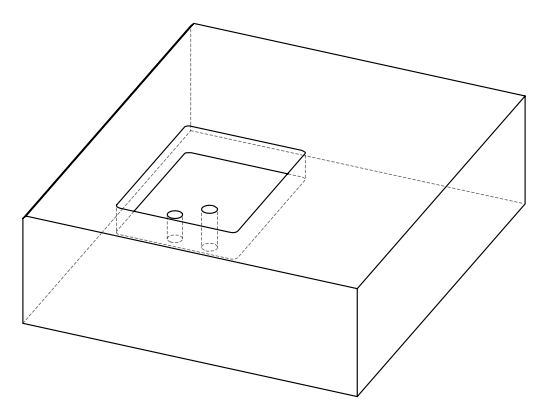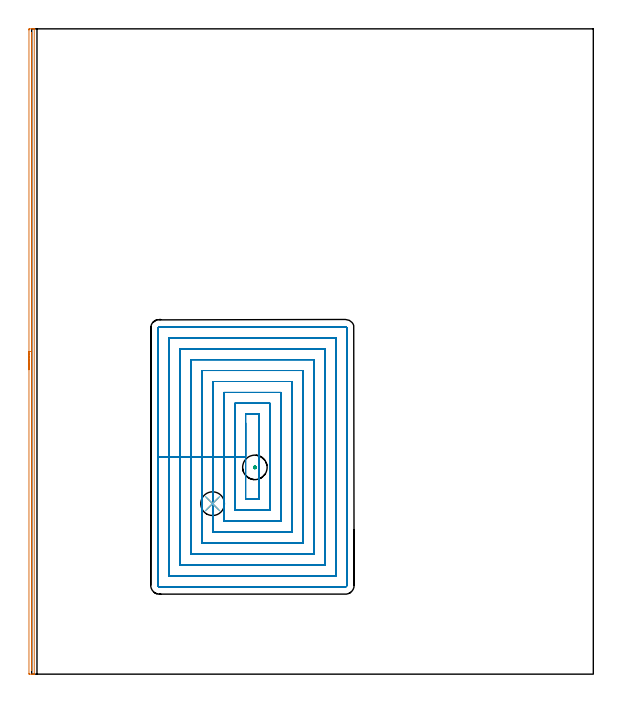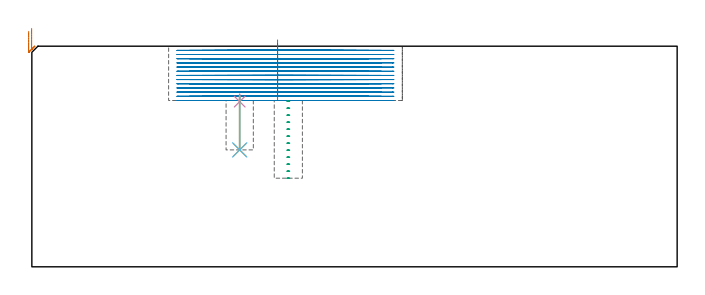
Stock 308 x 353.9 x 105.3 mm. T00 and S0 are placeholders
(PLAN: 6 operations, 5 tool changes, 78.9 min)
(1 AREA_MILL | FG_CHAMFER_SURFACE | UGT0205_001 | 5.8 min | 1488 mm3)
(2 MILL_RECTANGULAR_POCKET | POCKET_RECTANGULAR_STRAIGHT | NXT0201_009 | Follow Part, ap 2, ae 75% | 72.56 min | 434492 mm3)
(3 MILL_BLIND_HOLE_FROM_SOLID_MATERIAL | STEP1POCKET | UGT0201_130 | Spiral | 0.33 min | 5223 mm3)
(4 SPOT_DRILL | STEP1POCKET_1 | NXT0321_9005460120000 | 0.04 min | 11 mm3)
(5 DRILL_BLIND_HOLE_INTO_CENTER | STEP1POCKET_1 | NXT0301_055 | 0.11 min | 1216 mm3)
(6 DRILL_TO_ENLARGE_BLIND_HOLE | STEP1POCKET_1 | UGT0301_374 | 0.11 min | 1891 mm3)
(TOOL UGT0205_001 | Chamfer Mill 20 x 3 x 45 deg. | D20 FL50 Z2)
(TOOL NXT0201_009 | ENDMILL 8mm [2P460-0800-NA 1630] | D8 FL26 Z6)
(TOOL UGT0201_130 | Carbide End Mill 12.0 | D12 FL15 Z4)
(TOOL NXT0321_9005460120000 | NC Spot Drill, 142deg, 12mm, Carbide, Uncoated | D12 PA142 FL30 Z2)
(TOOL NXT0301_055 | Carbide Drill 8.4mm [860.1-0840-042A1-MM 2214] | D8.4 PA140 FL61 Z2)
(TOOL UGT0301_374 | Twist Drill Flat Bottom 13 mm | D13 PA180 FL101 Z2)
(OP 1 AREA_MILL)
G17 G21 G94 G90
T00 M6
G54
G17 G0 G90 X-1.5 Y166.95 S1061 M3
G43 Z115.3 H0
Z112.4
G94 G1 Y166.988 Z111.528 F250.
Y167.102 Z110.664
Y167.291 Z109.812
Y167.553 Z108.98
Y167.887 Z108.174
Y168.29 Z107.4
Y168.759 Z106.664
Y169.29 Z105.972
Y169.879 Z105.329
Y170.522 Z104.74
Y171.214 Z104.209
Y171.95 Z103.74
Y172.724 Z103.337
Y173.53 Z103.003
Y174.362 Z102.741
Y175.214 Z102.552
Y176.078 Z102.438
Y176.95 Z102.4
Y353.289
X-1.499 Y353.455 Z102.401
X-1.491 Y353.898 Z102.405
X-1.267 Y353.9 Z102.63
X-0.05 Z103.845
X0.606 Z104.505
X0.987 Z104.886
X1.359 Y353.894 Z105.25
X1.397 Y353.89 Z105.288
X1.4 Y353.735 Z105.3
Y0.161
X1.405 Y0.01 Z105.295
X1.359 Y0.007 Z105.25
X0.986 Y0. Z104.886
X0.606 Z104.505
X-0.05 Z103.845
X-1.267 Z102.63
X-1.491 Y0.002 Z102.405
X-1.5 Y0.446 Z102.4
Y176.95
X-0.086 Z103.814
Y350.61
X-0.084 Y351.503 Z103.816
X-0.083 Y351.536 Z103.817
X-0.05 Y351.828 Z103.85
X-0.018 Y351.503 Z103.882
X-0.016 Y351.469 Z103.884
X-0.014 Y350.61 Z103.886
Y3.29
X-0.016 Y2.397 Z103.884
X-0.017 Y2.364 Z103.883
X-0.05 Y2.072 Z103.85
X-0.082 Y2.397 Z103.818
X-0.085 Y2.432 Z103.815
X-0.086 Y3.29 Z103.814
Y176.95
Y177.822 Z103.852
Y178.687 Z103.966
Y179.538 Z104.155
Y180.37 Z104.417
Y181.176 Z104.751
Y181.95 Z105.154
Y182.686 Z105.623
Y183.378 Z106.154
Y184.021 Z106.743
Y184.61 Z107.386
Y185.142 Z108.078
Y185.61 Z108.814
Y186.013 Z109.588
Y186.347 Z110.394
Y186.609 Z111.226
Y186.798 Z112.078
Y186.912 Z112.943
Y186.95 Z113.814
G0 Z115.3
M5
M2
(OP 2 MILL_RECTANGULAR_POCKET)
G17 G21 G94 G90
T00 M6
G54
G17 G0 G90 X117.3 Y137.832 S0 M3
G43 Z115.3 H1
Z108.3
G94 G1 Y119.2 Z103.308 F250.
Y95.9 F500.
X124.8
Y142.5
X117.3
Y119.2
X111.3
Y89.9
X130.8
Y148.5
X111.3
Y119.2
X105.3
Y83.9
X136.8
Y154.5
X105.3
Y119.2
X99.3
Y77.9
X142.8
Y160.5
X99.3
Y119.2
X93.3
Y71.9
X148.8
Y166.5
X93.3
Y119.2
X87.3
Y65.9
X154.8
Y172.5
X87.3
Y119.2
X81.3
Y59.9
X160.8
Y178.5
X81.3
Y119.2
X75.3
Y53.9
X166.8
Y184.5
X75.3
Y119.2
X69.3
Y48.6
G3 X70. Y47.9 R0.7
G1 X172.1
G3 X172.8 Y48.6 R0.7
G1 Y189.8
G3 X172.1 Y190.5 R0.7
G1 X70.
G3 X69.3 Y189.8 R0.7
G1 Y119.2
Y118.2
G0 X117.3 Y137.832 Z106.308
G1 Y119.2 Z101.315 F250.
Y95.9 F500.
X124.8
Y142.5
X117.3
Y119.2
X111.3
Y89.9
X130.8
Y148.5
X111.3
Y119.2
X105.3
Y83.9
X136.8
Y154.5
X105.3
Y119.2
X99.3
Y77.9
X142.8
Y160.5
X99.3
Y119.2
X93.3
Y71.9
X148.8
Y166.5
X93.3
Y119.2
X87.3
Y65.9
X154.8
Y172.5
X87.3
Y119.2
X81.3
Y59.9
X160.8
Y178.5
X81.3
Y119.2
X75.3
Y53.9
X166.8
Y184.5
X75.3
Y119.2
X69.3
Y48.6
G3 X70. Y47.9 R0.7
G1 X172.1
G3 X172.8 Y48.6 R0.7
G1 Y189.8
G3 X172.1 Y190.5 R0.7
G1 X70.
G3 X69.3 Y189.8 R0.7
G1 Y119.2
Y118.2
G0 X117.3 Y137.832 Z104.315
G1 Y119.2 Z99.323 F250.
Y95.9 F500.
X124.8
Y142.5
X117.3
Y119.2
X111.3
Y89.9
X130.8
Y148.5
X111.3
Y119.2
X105.3
Y83.9
X136.8
Y154.5
X105.3
Y119.2
X99.3
Y77.9
X142.8
Y160.5
X99.3
Y119.2
X93.3
Y71.9
X148.8
Y166.5
X93.3
Y119.2
X87.3
Y65.9
X154.8
Y172.5
X87.3
Y119.2
X81.3
Y59.9
X160.8
Y178.5
X81.3
Y119.2
X75.3
Y53.9
X166.8
Y184.5
X75.3
Y119.2
X69.3
Y48.6
G3 X70. Y47.9 R0.7
G1 X172.1
G3 X172.8 Y48.6 R0.7
G1 Y189.8
G3 X172.1 Y190.5 R0.7
G1 X70.
G3 X69.3 Y189.8 R0.7
G1 Y119.2
Y118.2
G0 X117.3 Y137.832 Z102.323
G1 Y119.2 Z97.331 F250.
Y95.9 F500.
X124.8
Y142.5
X117.3
Y119.2
X111.3
Y89.9
X130.8
Y148.5
X111.3
Y119.2
X105.3
Y83.9
X136.8
Y154.5
X105.3
Y119.2
X99.3
Y77.9
X142.8
Y160.5
X99.3
Y119.2
X93.3
Y71.9
X148.8
Y166.5
X93.3
Y119.2
X87.3
Y65.9
X154.8
Y172.5
X87.3
Y119.2
X81.3
Y59.9
X160.8
Y178.5
X81.3
Y119.2
X75.3
Y53.9
X166.8
Y184.5
X75.3
Y119.2
X69.3
Y48.6
G3 X70. Y47.9 R0.7
G1 X172.1
G3 X172.8 Y48.6 R0.7
G1 Y189.8
G3 X172.1 Y190.5 R0.7
G1 X70.
G3 X69.3 Y189.8 R0.7
G1 Y119.2
Y118.2
G0 X117.3 Y137.832 Z100.331
G1 Y119.2 Z95.338 F250.
Y95.9 F500.
X124.8
Y142.5
X117.3
Y119.2
X111.3
Y89.9
X130.8
Y148.5
X111.3
Y119.2
X105.3
Y83.9
X136.8
Y154.5
X105.3
Y119.2
X99.3
Y77.9
X142.8
Y160.5
X99.3
Y119.2
X93.3
Y71.9
X148.8
Y166.5
X93.3
Y119.2
X87.3
Y65.9
X154.8
Y172.5
X87.3
Y119.2
X81.3
Y59.9
X160.8
Y178.5
X81.3
Y119.2
X75.3
Y53.9
X166.8
Y184.5
X75.3
Y119.2
X69.3
Y48.6
G3 X70. Y47.9 R0.7
G1 X172.1
G3 X172.8 Y48.6 R0.7
G1 Y189.8
G3 X172.1 Y190.5 R0.7
G1 X70.
G3 X69.3 Y189.8 R0.7
G1 Y119.2
Y118.2
G0 X117.3 Y137.832 Z98.338
G1 Y119.2 Z93.346 F250.
Y95.9 F500.
X124.8
Y142.5
X117.3
Y119.2
X111.3
Y89.9
X130.8
Y148.5
X111.3
Y119.2
X105.3
Y83.9
X136.8
Y154.5
X105.3
Y119.2
X99.3
Y77.9
X142.8
Y160.5
X99.3
Y119.2
X93.3
Y71.9
X148.8
Y166.5
X93.3
Y119.2
X87.3
Y65.9
X154.8
Y172.5
X87.3
Y119.2
X81.3
Y59.9
X160.8
Y178.5
X81.3
Y119.2
X75.3
Y53.9
X166.8
Y184.5
X75.3
Y119.2
X69.3
Y48.6
G3 X70. Y47.9 R0.7
G1 X172.1
G3 X172.8 Y48.6 R0.7
G1 Y189.8
G3 X172.1 Y190.5 R0.7
G1 X70.
G3 X69.3 Y189.8 R0.7
G1 Y119.2
Y118.2
G0 X117.3 Y137.832 Z96.346
G1 Y119.2 Z91.354 F250.
Y95.9 F500.
X124.8
Y142.5
X117.3
Y119.2
X111.3
Y89.9
X130.8
Y148.5
X111.3
Y119.2
X105.3
Y83.9
X136.8
Y154.5
X105.3
Y119.2
X99.3
Y77.9
X142.8
Y160.5
X99.3
Y119.2
X93.3
Y71.9
X148.8
Y166.5
X93.3
Y119.2
X87.3
Y65.9
X154.8
Y172.5
X87.3
Y119.2
X81.3
Y59.9
X160.8
Y178.5
X81.3
Y119.2
X75.3
Y53.9
X166.8
Y184.5
X75.3
Y119.2
X69.3
Y48.6
G3 X70. Y47.9 R0.7
G1 X172.1
G3 X172.8 Y48.6 R0.7
G1 Y189.8
G3 X172.1 Y190.5 R0.7
G1 X70.
G3 X69.3 Y189.8 R0.7
G1 Y119.2
Y118.2
G0 X117.3 Y137.832 Z94.354
G1 Y119.2 Z89.362 F250.
Y95.9 F500.
X124.8
Y142.5
X117.3
Y119.2
X111.3
Y89.9
X130.8
Y148.5
X111.3
Y119.2
X105.3
Y83.9
X136.8
Y154.5
X105.3
Y119.2
X99.3
Y77.9
X142.8
Y160.5
X99.3
Y119.2
X93.3
Y71.9
X148.8
Y166.5
X93.3
Y119.2
X87.3
Y65.9
X154.8
Y172.5
X87.3
Y119.2
X81.3
Y59.9
X160.8
Y178.5
X81.3
Y119.2
X75.3
Y53.9
X166.8
Y184.5
X75.3
Y119.2
X69.3
Y48.6
G3 X70. Y47.9 R0.7
G1 X172.1
G3 X172.8 Y48.6 R0.7
G1 Y189.8
G3 X172.1 Y190.5 R0.7
G1 X70.
G3 X69.3 Y189.8 R0.7
G1 Y119.2
Y118.2
G0 X117.3 Y137.832 Z92.362
G1 Y119.2 Z87.369 F250.
Y95.9 F500.
X124.8
Y142.5
X117.3
Y119.2
X111.3
Y89.9
X130.8
Y148.5
X111.3
Y119.2
X105.3
Y83.9
X136.8
Y154.5
X105.3
Y119.2
X99.3
Y77.9
X142.8
Y160.5
X99.3
Y119.2
X93.3
Y71.9
X148.8
Y166.5
X93.3
Y119.2
X87.3
Y65.9
X154.8
Y172.5
X87.3
Y119.2
X81.3
Y59.9
X160.8
Y178.5
X81.3
Y119.2
X75.3
Y53.9
X166.8
Y184.5
X75.3
Y119.2
X69.3
Y48.6
G3 X70. Y47.9 R0.7
G1 X172.1
G3 X172.8 Y48.6 R0.7
G1 Y189.8
G3 X172.1 Y190.5 R0.7
G1 X70.
G3 X69.3 Y189.8 R0.7
G1 Y119.2
Y118.2
G0 X117.3 Y137.832 Z90.369
G1 Y119.2 Z85.377 F250.
Y95.9 F500.
X124.8
Y142.5
X117.3
Y119.2
X111.3
Y89.9
X130.8
Y148.5
X111.3
Y119.2
X105.3
Y83.9
X136.8
Y154.5
X105.3
Y119.2
X99.3
Y77.9
X142.8
Y160.5
X99.3
Y119.2
X93.3
Y71.9
X148.8
Y166.5
X93.3
Y119.2
X87.3
Y65.9
X154.8
Y172.5
X87.3
Y119.2
X81.3
Y59.9
X160.8
Y178.5
X81.3
Y119.2
X75.3
Y53.9
X166.8
Y184.5
X75.3
Y119.2
X69.3
Y48.6
G3 X70. Y47.9 R0.7
G1 X172.1
G3 X172.8 Y48.6 R0.7
G1 Y189.8
G3 X172.1 Y190.5 R0.7
G1 X70.
G3 X69.3 Y189.8 R0.7
G1 Y119.2
Y118.2
G0 X117.3 Y137.832 Z88.377
G1 Y119.2 Z83.385 F250.
Y95.9 F500.
X124.8
Y142.5
X117.3
Y119.2
X111.3
Y89.9
X130.8
Y148.5
X111.3
Y119.2
X105.3
Y83.9
X136.8
Y154.5
X105.3
Y119.2
X99.3
Y77.9
X142.8
Y160.5
X99.3
Y119.2
X93.3
Y71.9
X148.8
Y166.5
X93.3
Y119.2
X87.3
Y65.9
X154.8
Y172.5
X87.3
Y119.2
X81.3
Y59.9
X160.8
Y178.5
X81.3
Y119.2
X75.3
Y53.9
X166.8
Y184.5
X75.3
Y119.2
X69.3
Y48.6
G3 X70. Y47.9 R0.7
G1 X172.1
G3 X172.8 Y48.6 R0.7
G1 Y189.8
G3 X172.1 Y190.5 R0.7
G1 X70.
G3 X69.3 Y189.8 R0.7
G1 Y119.2
Y118.2
G0 X117.3 Y137.832 Z86.385
G1 Y119.2 Z81.392 F250.
Y95.9 F500.
X124.8
Y142.5
X117.3
Y119.2
X111.3
Y89.9
X130.8
Y148.5
X111.3
Y119.2
X105.3
Y83.9
X136.8
Y154.5
X105.3
Y119.2
X99.3
Y77.9
X142.8
Y160.5
X99.3
Y119.2
X93.3
Y71.9
X148.8
Y166.5
X93.3
Y119.2
X87.3
Y65.9
X154.8
Y172.5
X87.3
Y119.2
X81.3
Y59.9
X160.8
Y178.5
X81.3
Y119.2
X75.3
Y53.9
X166.8
Y184.5
X75.3
Y119.2
X69.3
Y48.6
G3 X70. Y47.9 R0.7
G1 X172.1
G3 X172.8 Y48.6 R0.7
G1 Y189.8
G3 X172.1 Y190.5 R0.7
G1 X70.
G3 X69.3 Y189.8 R0.7
G1 Y119.2
Y118.2
G0 X117.3 Y137.832 Z84.392
G1 Y119.2 Z79.4 F250.
Y95.9 F500.
X124.8
Y142.5
X117.3
Y119.2
X111.3
Y89.9
X130.8
Y148.5
X111.3
Y119.2
X105.3
Y83.9
X136.8
Y154.5
X105.3
Y119.2
X99.3
Y77.9
X142.8
Y160.5
X99.3
Y119.2
X93.3
Y71.9
X148.8
Y166.5
X93.3
Y119.2
X87.3
Y65.9
X154.8
Y172.5
X87.3
Y119.2
X81.3
Y59.9
X160.8
Y178.5
X81.3
Y119.2
X75.3
Y53.9
X166.8
Y184.5
X75.3
Y119.2
X69.3
Y48.6
G3 X70. Y47.9 R0.7
G1 X172.1
G3 X172.8 Y48.6 R0.7
G1 Y189.8
G3 X172.1 Y190.5 R0.7
G1 X70.
G3 X69.3 Y189.8 R0.7
G1 Y119.2
Y118.2
G0 Z115.3
M5
M2
(OP 3 MILL_BLIND_HOLE_FROM_SOLID_MATERIAL)
G17 G21 G94 G90
T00 M6
G54
G17 G0 G90 X122.4 Y113.4 S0 M3
G43 Z115.3 H0
Z79.058
G94 G3 X122.75 Y113.75 R0.35 F250.
X122.4 Y114.1 R0.35
X121.7 Y113.4 R0.7
X122.4 Y114.1 R-0.7
X122.05 Y113.75 R0.35
X122.4 Y113.4 R0.35
G0 Z75.717
G3 X122.75 Y113.75 R0.35
X122.4 Y114.1 R0.35
X121.7 Y113.4 R0.7
X122.4 Y114.1 R-0.7
X122.05 Y113.75 R0.35
X122.4 Y113.4 R0.35
G0 Z72.375
G3 X122.75 Y113.75 R0.35
X122.4 Y114.1 R0.35
X121.7 Y113.4 R0.7
X122.4 Y114.1 R-0.7
X122.05 Y113.75 R0.35
X122.4 Y113.4 R0.35
G0 Z69.033
G3 X122.75 Y113.75 R0.35
X122.4 Y114.1 R0.35
X121.7 Y113.4 R0.7
X122.4 Y114.1 R-0.7
X122.05 Y113.75 R0.35
X122.4 Y113.4 R0.35
G0 Z65.692
G3 X122.75 Y113.75 R0.35
X122.4 Y114.1 R0.35
X121.7 Y113.4 R0.7
X122.4 Y114.1 R-0.7
X122.05 Y113.75 R0.35
X122.4 Y113.4 R0.35
G0 Z62.35
G3 X122.75 Y113.75 R0.35
X122.4 Y114.1 R0.35
X121.7 Y113.4 R0.7
X122.4 Y114.1 R-0.7
X122.05 Y113.75 R0.35
X122.4 Y113.4 R0.35
G0 Z59.008
G3 X122.75 Y113.75 R0.35
X122.4 Y114.1 R0.35
X121.7 Y113.4 R0.7
X122.4 Y114.1 R-0.7
X122.05 Y113.75 R0.35
X122.4 Y113.4 R0.35
G0 Z55.667
G3 X122.75 Y113.75 R0.35
X122.4 Y114.1 R0.35
X121.7 Y113.4 R0.7
X122.4 Y114.1 R-0.7
X122.05 Y113.75 R0.35
X122.4 Y113.4 R0.35
G0 Z52.325
G3 X122.75 Y113.75 R0.35
X122.4 Y114.1 R0.35
X121.7 Y113.4 R0.7
X122.4 Y114.1 R-0.7
X122.05 Y113.75 R0.35
X122.4 Y113.4 R0.35
G0 Z48.983
G3 X122.75 Y113.75 R0.35
X122.4 Y114.1 R0.35
X121.7 Y113.4 R0.7
X122.4 Y114.1 R-0.7
X122.05 Y113.75 R0.35
X122.4 Y113.4 R0.35
G0 Z45.642
G3 X122.75 Y113.75 R0.35
X122.4 Y114.1 R0.35
X121.7 Y113.4 R0.7
X122.4 Y114.1 R-0.7
X122.05 Y113.75 R0.35
X122.4 Y113.4 R0.35
G0 Z42.3
G3 X122.75 Y113.75 R0.35
X122.4 Y114.1 R0.35
X121.7 Y113.4 R0.7
X122.4 Y114.1 R-0.7
X122.05 Y113.75 R0.35
X122.4 Y113.4 R0.35
G0 Z115.3
M5
M2
(OP 4 SPOT_DRILL)
G17 G21 G94 G90
T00 M6
G54
G17 G0 G90 X99.2 Y93.5 S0 M3
G43 Z115.3 H0
G94 G81 G98 Z78.84 F250. R82.4
G80
M5
M2
(OP 5 DRILL_BLIND_HOLE_INTO_CENTER)
G17 G21 G94 G90
T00 M6
G54
G17 G0 G90 X99.2 Y93.5 S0 M3
G43 Z115.3 H1
G94 G81 G98 Z55.8 F250. R81.4
G80
M5
M2
(OP 6 DRILL_TO_ENLARGE_BLIND_HOLE)
G17 G21 G94 G90
T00 M6
G54
G17 G0 G90 X99.2 Y93.5 S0 M3
G43 Z115.3 H0
G94 G81 G98 Z55.8 F250. R81.4
G80
M5
M2
